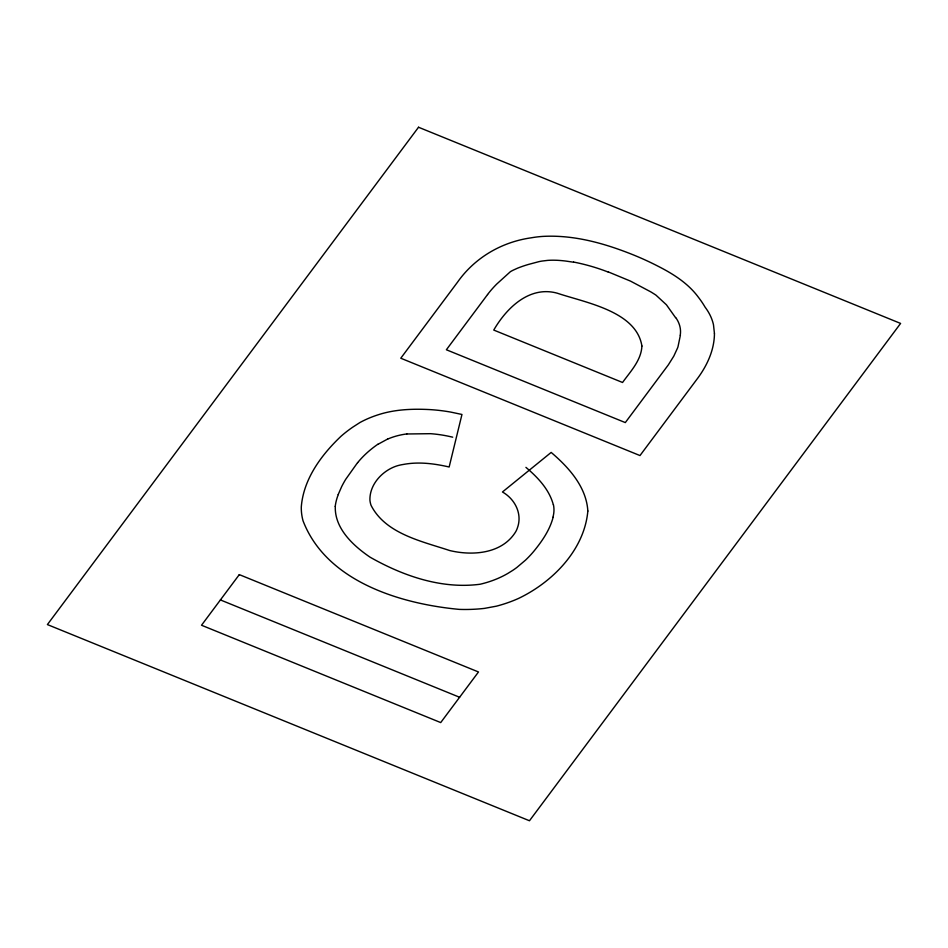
<?xml version="1.0" encoding="UTF-8"?>
<svg xmlns="http://www.w3.org/2000/svg" width="948" height="948" viewBox="0 0 948 948"><rect width="100%" height="100%" fill="white"/><g stroke="black" fill="none" stroke-linecap="round" stroke-linejoin="round"><path stroke-width="1.42" d="M335.296 506.41C334.443 528.451 353.296 545.799 370.147 557.223C403.208 575.993 441.744 589.348 480.174 584.229A92.703 65.542 4.9 0 0 508.057 573.291L512.572 570.483A111.793 79.051 4.9 0 0 516.826 567.485L525.5 560.149A156.882 110.928 4.9 0 0 533.546 551.618C541.924 541.415 549.733 530.216 553.111 517.3M680.391 335.236L677.998 346.731A98.118 69.382 4.9 0 1 677.488 348.153L673.791 356.152L668.376 364.802L625.313 422.583L446.378 349.765L487.568 294.555M338.199 494.548L341.718 486.514A186.626 131.962 4.9 0 1 345.688 479.356L357.621 462.577M377.92 444.339L387.673 439.019M406.846 433.983L430.511 433.686A95.061 67.225 4.9 0 1 451.331 436.874L452.706 437.182M573.576 262.217L565.755 261.056A84.052 59.44 4.9 0 0 556.962 260.285L555.67 260.25A54.806 38.75 4.9 0 0 547.707 260.38L541.901 261.079A50.896 35.988 4.9 0 0 538.974 261.636L528.557 264.409A107.681 76.136 4.9 0 0 517.478 268.213L513.366 270.085A45.516 32.185 4.9 0 0 510.403 271.673L496.681 284.104A153.327 108.416 4.9 0 0 487.545 294.544M608.166 271.863L630.515 281.118L650.719 291.83A151.68 107.254 4.9 0 1 655.945 295.124L666.432 304.794L675.545 317.639M220.41 599.93L459.602 697.266M525.927 467.364C537.706 477.354 549.224 489.381 553.312 504.703M553.442 504.703A50.706 35.858 4.9 0 1 552.897 517.264M335.225 506.398A94.255 66.644 4.9 0 1 338.282 494.56M357.68 462.612A130.35 92.169 4.9 0 1 377.837 444.268M387.72 439.066A59.357 41.973 4.9 0 1 406.822 433.935M573.623 262.051A151.846 107.373 4.9 0 1 608.059 272.017M675.746 317.568A42.636 30.146 4.9 0 1 680.237 335.213M587.843 511.031C584.359 550.03 552.518 582.191 518.544 598.425A124.84 88.271 4.9 0 1 496.408 606.175L484.44 608.391A123.453 87.299 4.9 0 1 459.259 609.386C400.364 603.864 326.337 581.574 303.028 520.784A93.568 66.159 4.9 0 1 301.298 506.919C303.455 479.072 321.384 454.85 341.079 436.21A154.595 109.316 4.9 0 1 352.774 427.145L360.027 422.476A98.936 69.962 4.9 0 1 377.908 414.869C394.415 409.429 412.024 408.695 429.266 409.56A127.66 90.273 4.9 0 1 450.727 412.084L461.96 414.466L449.151 466.997C434.172 463.548 418.53 461.558 403.291 464.461A35.23 24.909 4.9 0 0 396.62 466.001C382.34 470.694 369.507 484.475 369.921 500.094A40.563 28.689 4.9 0 0 371.083 505.391C385.563 533.819 421.813 541.272 449.755 550.551C472.673 556.038 502.156 553.822 515.7 531.757A39.235 27.753 4.9 0 0 517.371 528.012C522.609 513.934 514.989 499.086 502.452 491.988L551.167 452.421C568.753 467.4 586.374 486.834 587.843 511.031M714.448 333.613C714.306 350.523 706.722 366.402 696.638 379.638L639.983 455.561L400.779 358.226L457.446 282.291C474.699 257.702 501.599 242.001 531.247 237.806A82.18 58.101 4.9 0 1 542.588 236.419C573.943 234.63 604.883 243.423 633.702 255.036A244.572 172.939 4.9 0 1 657.604 265.997C672.973 273.771 688.023 283.203 698.403 297.269A132.708 93.84 4.9 0 1 705.122 307.199A73.624 52.069 4.9 0 1 713.5 324.88L714.448 333.613M641.903 346.032C641.275 360.406 630.42 371.498 622.552 382.482L493.754 330.07C506.516 308.005 529.494 285.431 557.329 293.216C585.473 302.685 636.416 311.205 641.903 346.032M418.53 127.245L47.4 624.578L529.47 820.755L900.6 323.422L418.53 127.245M239.299 574.618L201.521 625.242L440.713 722.577L478.491 671.966L239.299 574.618"/></g></svg>
